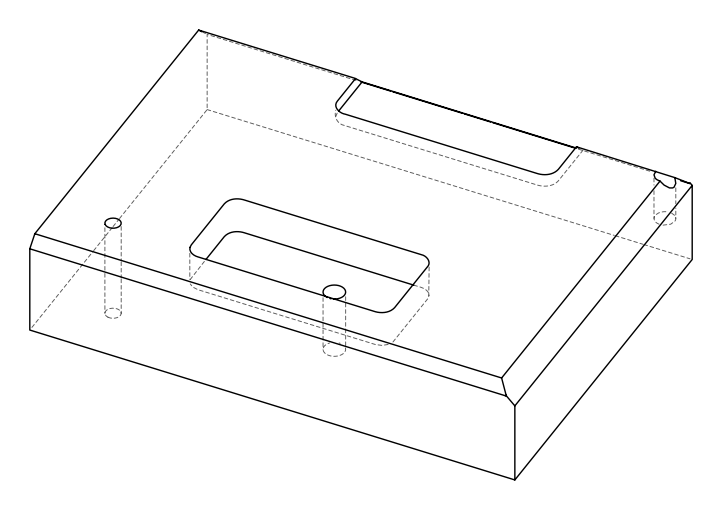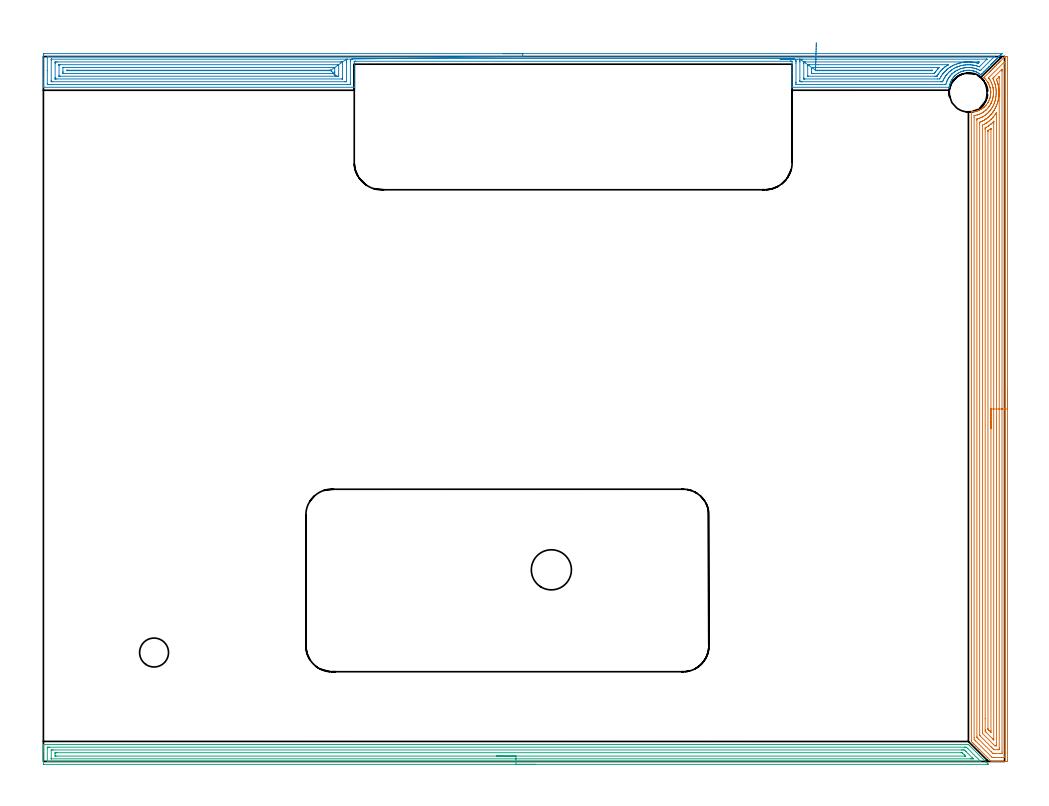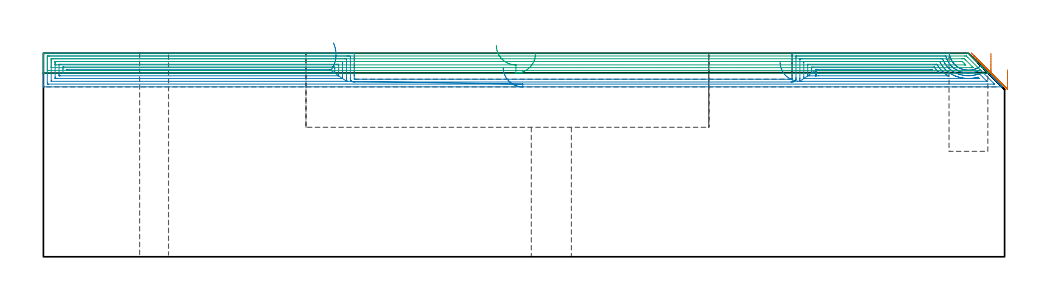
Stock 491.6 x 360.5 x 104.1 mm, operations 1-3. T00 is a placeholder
(PLAN: 14 operations, 9 tool changes, 86.1 min)
(1 AREA_MILL | FG_CHAMFER_SURFACE | UGT0205_001 | 19.59 min | 61663 mm3)
(2 AREA_MILL_1 | FG_CHAMFER_SURFACE_1 | UGT0205_001 | 18.49 min | 68388 mm3)
(3 AREA_MILL_2 | FG_CHAMFER_SURFACE_2 | UGT0205_001 | 15.54 min | 24793 mm3)
(4 MILL_RECTANGULAR_POCKET | POCKET_RECTANGULAR_STRAIGHT | UGT0201_094 | Follow Part, ap 5, ae 75% | 20.54 min | 723025 mm3)
(5 MILL_SLOT | SLOT_PARTIAL_RECTANGULAR | UGT0201_094 | Follow Part, ap 5, ae 75% | 9.18 min | 172726 mm3)
(6 MILL_BLIND_HOLE_FROM_SOLID_MATERIAL | STEP1POCKET | NXT0201_012 | Spiral | 0.8 min | 14454 mm3)
(7 BORE_BLIND_HOLE | STEP1POCKET | UGT0332_076 | 0.21 min | 0 mm3)
(8 SPOT_DRILL | STEP1HOLE | NXT0321_9005460120000 | 0.06 min | 237 mm3)
(9 SPOT_DRILL_1 | STEP1HOLE_1 | NXT0321_9005460120000 | 0.03 min | 86 mm3)
(10 DRILL_THROUGH_HOLE_INTO_CENTER | STEP1HOLE | NXT0301_065 | 0.29 min | 4495 mm3)
(11 DRILL_TO_ENLARGE_THROUGH_HOLE | STEP1HOLE | UGT0301_050 | 0.31 min | 17178 mm3)
(12 DRILL_BLIND_HOLE_INTO_CENTER | STEP1HOLE_1 | NXT0301_065 | 0.07 min | 865 mm3)
(13 GUN_DRILL_THROUGH_HOLE | STEP1HOLE_1 | UGT0307_006 | 0.52 min | 5777 mm3)
(14 DRILL_TO_ENLARGE_THROUGH_HOLE_1 | STEP1HOLE_1 | UGT0301_279 | 0.45 min | 11168 mm3)
(TOOL UGT0205_001 | Chamfer Mill 20 x 3 x 45 deg. | D20 FL50 Z2)
(TOOL UGT0201_094 | End mill 20 mm | D20 FL38 Z4)
(TOOL NXT0201_012 | ENDMILL 16mm [2P460-1600-NA 1630] | D16 FL38 Z6)
(TOOL UGT0332_076 | 19.75 mm Rough Boring Bar | D19.75)
(TOOL NXT0321_9005460120000 | NC Spot Drill, 142deg, 12mm, Carbide, Uncoated | D12 PA142 FL30 Z2)
(TOOL NXT0301_065 | Carbide Drill 9.4mm [860.1-0940-075A1-MM 2214] | D9.4 PA140 FL98 Z2)
(TOOL UGT0301_050 | Twist Drill 20.5 mm | D20.5 PA118 FL145 Z2)
(TOOL UGT0307_006 | Gun Drill 9 mm | D9 PA130 FL24 Z1)
(TOOL UGT0301_279 | Twist Drill 14.8 mm | D14.8 PA118 FL114 Z2)
(OP 1 AREA_MILL)
G17 G21 G94 G90
T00 M6
G54
G17 G0 G90 X493.1 Y190.25 S1061 M3
G43 Z114.1 H0
Z95.6
G94 G1 Y190.212 Z94.728 F250.
Y190.098 Z93.864
Y189.909 Z93.012
Y189.647 Z92.18
Y189.313 Z91.374
Y188.91 Z90.6
Y188.442 Z89.864
Y187.91 Z89.172
Y187.321 Z88.529
Y186.678 Z87.94
Y185.986 Z87.408
Y185.25 Z86.94
Y184.476 Z86.537
Y183.67 Z86.203
Y182.838 Z85.941
Y181.986 Z85.752
Y181.122 Z85.638
Y180.25 Z85.6
Y1.068
X493.099 Y0.622 Z85.601
X493.095 Y0.179 Z85.603
X493.092 Y0.01 Z85.606
X492.658 Y0. Z86.039
X488.254 Z90.441
X486.839 Z91.858
X486.492 Z92.203
X485.423 Z93.277
X484.794 Y0.01 Z93.905
X484.731 Y0.07 Z93.968
X484.623 Y0.176 Z94.075
X478.701 Y6.099 Z99.999
X478.565 Y6.233 Z100.132
X478.517 Y6.282 Z100.181
X477.856 Y6.944 Z100.844
X477.685 Y7.114 Z101.012
X477.012 Y7.788 Z101.688
X476.804 Y7.995 Z101.893
X476.168 Y8.632 Z102.532
X476.134 Y8.666 Z102.565
X475.923 Y8.875 Z102.773
X475.324 Y9.476 Z103.376
X474.737 Y10.063 Z103.961
X474.605 Y10.196 Z104.091
X474.6 Y10.453 Z104.1
X474.601 Y332.158 Z104.099
Y332.171
X474.602 Y332.175 Z104.098
X474.609 Y332.19 Z104.09
X474.638 Y332.2 Z104.06
X474.958 Y332.211 Z103.739
X475.336 Y332.238 Z103.361
X475.753 Y332.289 Z102.941
X475.923 Y332.309 Z102.772
X476.167 Y332.339 Z102.531
X476.213 Y332.344 Z102.485
X476.363 Y332.371 Z102.334
X476.653 Y332.423 Z102.046
X476.773 Y332.451 Z101.927
X476.861 Y332.472 Z101.839
X477.089 Y332.526 Z101.608
X477.244 Y332.57 Z101.451
X477.495 Y332.641 Z101.204
X477.53 Y332.651 Z101.169
X477.685 Y332.703 Z101.014
X477.967 Y332.798 Z100.733
X478.233 Y332.899 Z100.466
X478.468 Y332.988 Z100.232
X478.64 Y333.067 Z100.06
X478.843 Y333.161 Z99.855
X479.284 Y333.386 Z99.413
X479.446 Y333.478 Z99.253
X479.72 Y333.634 Z98.98
X479.884 Y333.736 Z98.816
X480.114 Y333.881 Z98.586
X480.222 Y333.961 Z98.476
X480.327 Y334.039 Z98.369
X480.451 Y334.129 Z98.248
X480.597 Y334.236 Z98.102
X480.625 Y334.259 Z98.074
X480.767 Y334.377 Z97.928
X480.986 Y334.556 Z97.713
X481.208 Y334.738 Z97.489
X481.252 Y334.774 Z97.446
X481.338 Y334.855 Z97.359
X481.472 Y334.98 Z97.225
X481.501 Y335.01 Z97.195
X481.801 Y335.318 Z96.895
X482.12 Y335.667 Z96.577
X482.186 Y335.748 Z96.511
X482.35 Y335.947 Z96.349
X482.793 Y336.561 Z95.906
X483.03 Y336.94 Z95.667
X483.189 Y337.192 Z95.51
X483.226 Y337.251 Z95.473
X483.306 Y337.396 Z95.393
X483.338 Y337.454 Z95.361
X483.555 Y337.898 Z95.143
X483.752 Y338.347 Z94.944
X483.783 Y338.429 Z94.912
X483.85 Y338.602 Z94.849
X483.922 Y338.792 Z94.777
X483.931 Y338.817 Z94.769
X484.074 Y339.24 Z94.625
X484.102 Y339.334 Z94.596
X484.209 Y339.744 Z94.491
X484.295 Y340.134 Z94.403
X484.309 Y340.217 Z94.387
X484.318 Y340.262 Z94.38
X484.329 Y340.337 Z94.365
X484.374 Y340.579 Z94.323
X484.434 Y341.027 Z94.265
X484.47 Y341.473 Z94.223
X484.478 Y341.698 Z94.21
X484.489 Y341.92 Z94.203
X484.488 Y342.004
X484.489 Y342.025
X484.488 Y342.086 Z94.202
X484.487 Y342.202 Z94.203
X484.486 Y342.314 Z94.201
Y342.367 Z94.203
X484.481 Y342.488 Z94.211
X484.48 Y342.491
X484.47 Y342.692 Z94.221
X484.466 Y342.787 Z94.228
X484.465 Y342.813 Z94.229
X484.455 Y342.898 Z94.236
X484.448 Y342.993 Z94.247
X484.437 Y343.12 Z94.261
X484.424 Y343.26 Z94.275
X484.414 Y343.332 Z94.285
X484.36 Y343.706 Z94.336
X484.343 Y343.791 Z94.352
X484.318 Y343.931 Z94.379
X484.275 Y344.154 Z94.421
X484.174 Y344.6 Z94.526
X484.131 Y344.759 Z94.568
X484.103 Y344.866 Z94.596
X484.018 Y345.132 Z94.678
X484.003 Y345.181 Z94.694
X483.903 Y345.471 Z94.796
X483.896 Y345.493 Z94.804
X483.85 Y345.607 Z94.849
X483.716 Y345.942 Z94.981
X483.516 Y346.386 Z95.181
X483.226 Y346.95 Z95.472
X483.131 Y347.116 Z95.567
X483.033 Y347.279 Z95.666
X482.988 Y347.347 Z95.712
X482.732 Y347.73 Z95.968
X482.415 Y348.172 Z96.283
X482.382 Y348.215 Z96.316
X482.349 Y348.258 Z96.349
X481.997 Y348.668 Z96.703
X481.63 Y349.066 Z97.069
X481.473 Y349.22 Z97.226
X481.06 Y349.6 Z97.639
X481.018 Y349.644 Z97.68
X480.983 Y349.682 Z97.713
X481.346 Y350.047 Z97.351
X483.85 Y352.552 Z94.846
X484.19 Y352.89 Z94.51
X484.4 Y353.1 Z94.3
X484.623 Y353.324 Z94.075
X484.731 Y353.433 Z93.965
X485.171 Y353.872 Z93.528
X485.612 Y354.314 Z93.084
X485.815 Y354.515 Z92.884
X485.879 Y354.579 Z92.821
X486.492 Y355.194 Z92.204
X486.723 Y355.423 Z91.977
X487.373 Y356.075 Z91.323
X487.567 Y356.267 Z91.133
X487.603 Y356.303 Z91.097
X488.254 Y356.956 Z90.443
X488.411 Y357.112 Z90.289
X488.496 Y357.196 Z90.204
X488.694 Y357.396 Z90.004
X488.793 Y357.494 Z89.905
X489.135 Y357.836 Z89.563
X489.256 Y357.956 Z89.444
X491.466 Y360.166 Z87.233
X491.624 Y360.324 Z87.075
X491.777 Y360.472 Z86.922
X491.798 Y360.49 Z86.901
X492.47 Y360.5 Z86.23
X492.847 Z85.853
X493.093 Y360.49 Z85.605
X493.1 Y360.436 Z85.6
Y180.25
X491.686 Z87.014
X491.685 Y2.503 Z87.015
X491.684 Y2.41 Z87.016
X491.679 Y2.019 Z87.021
X491.295 Y2.006 Z87.405
X490.896 Y2.002 Z87.804
X490.419 Y2. Z88.281
X486.492 Y2.001 Z92.208
X486.013 Y2.003 Z92.687
X485.612 Y2.01 Z93.088
X485.23 Y2.031 Z93.47
X484.841 Y2.41 Z93.859
X476.797 Y10.453 Z101.903
X476.021 Y11.247 Z102.679
X476.014 Y12.24 Z102.686
X476.015 Y329.493 Z102.685
X476.02 Y330.288 Z102.68
X476.024 Y330.304 Z102.676
X476.059 Y330.31 Z102.641
X476.538 Y330.386 Z102.162
X476.763 Y330.428 Z101.937
X476.804 Y330.437 Z101.896
X477.471 Y330.603 Z101.229
X477.685 Y330.665 Z101.015
X478.145 Y330.812 Z100.555
X478.565 Y330.964 Z100.135
X478.792 Y331.05 Z99.908
X479.321 Y331.28 Z99.379
X479.405 Y331.322 Z99.295
X479.446 Y331.344 Z99.254
X479.977 Y331.635 Z98.723
X480.327 Y331.837 Z98.373
X480.533 Y331.965 Z98.167
X480.852 Y332.174 Z97.848
X481.059 Y332.325 Z97.641
X481.208 Y332.439 Z97.492
X481.554 Y332.716 Z97.146
X481.987 Y333.067 Z96.713
X482.041 Y333.116 Z96.659
X482.088 Y333.161 Z96.612
X482.485 Y333.559 Z96.215
X482.871 Y333.961 Z95.829
X482.918 Y334.013 Z95.782
X482.969 Y334.072 Z95.731
X483.318 Y334.501 Z95.382
X483.58 Y334.855 Z95.12
X483.693 Y335.014 Z95.007
X483.85 Y335.243 Z94.85
X484.046 Y335.55 Z94.654
X484.169 Y335.748 Z94.531
X484.379 Y336.105 Z94.321
X484.678 Y336.678 Z94.022
X484.684 Y336.69 Z94.016
X484.731 Y336.79 Z93.969
X484.955 Y337.309 Z93.745
X485.043 Y337.536 Z93.657
X485.199 Y337.954 Z93.501
X485.362 Y338.429 Z93.338
X485.397 Y338.538 Z93.303
X485.42 Y338.623 Z93.28
X485.599 Y339.329 Z93.101
X485.612 Y339.386 Z93.088
X485.739 Y340.088 Z92.961
X485.759 Y340.217 Z92.941
X485.84 Y340.879 Z92.86
X485.86 Y341.11 Z92.84
X485.894 Y341.717 Z92.806
X485.9 Y342.004 Z92.8
X485.89 Y342.616 Z92.81
X485.874 Y342.898 Z92.826
X485.813 Y343.587 Z92.887
X485.785 Y343.791 Z92.915
X485.73 Y344.173 Z92.97
X485.647 Y344.649 Z93.053
X485.64 Y344.685 Z93.06
X485.612 Y344.814 Z93.088
X485.417 Y345.579 Z93.283
X485.331 Y345.863 Z93.369
X485.121 Y346.472 Z93.579
X484.77 Y347.326 Z93.93
X484.752 Y347.366 Z93.948
X484.731 Y347.411 Z93.969
X484.288 Y348.26 Z94.412
X484.124 Y348.537 Z94.576
X483.85 Y348.962 Z94.85
X483.72 Y349.153 Z94.98
X483.402 Y349.608 Z95.298
X483.395 Y349.636 Z95.305
X483.396 Y349.641 Z95.304
X483.408 Y349.656 Z95.292
X483.439 Y349.689 Z95.261
X483.518 Y349.769 Z95.182
X491.542 Y357.792 Z87.158
X491.619 Y357.866 Z87.081
X491.672 Y357.913 Z87.028
X491.678 Y357.917 Z87.022
X491.68 Y357.907 Z87.02
X491.683 Y357.859 Z87.017
X491.686 Y357.289 Z87.014
Y357.196
Y180.25
X490.272 Z88.428
X490.271 Y4.831 Z88.429
X490.269 Y4.197 Z88.431
X490.267 Y4.068 Z88.433
X490.265 Y4.012 Z88.435
X490.205 Y4.005 Z88.495
X490.016 Y4.003 Z88.684
X489.329 Y4. Z89.371
X486.687 Z92.013
X486.492 Y4.001 Z92.208
X485.802 Y4.004 Z92.898
X485.711 Y4.01 Z92.989
X485.612 Y4.097 Z93.088
X485.505 Y4.197 Z93.195
X484.731 Y4.968 Z93.969
X478.353 Y11.347 Z100.347
X477.685 Y12.019 Z101.015
X477.468 Y12.24 Z101.232
X477.438 Y12.278 Z101.262
X477.435 Y12.307 Z101.265
X477.431 Y12.37 Z101.269
X477.429 Y12.499 Z101.271
Y327.965
X477.43 Y328.282 Z101.27
X477.433 Y328.44 Z101.267
X477.435 Y328.517 Z101.265
X477.447 Y328.55 Z101.253
X477.611 Y328.599 Z101.089
X477.67 Y328.614 Z101.03
X477.685 Y328.618 Z101.015
X478.344 Y328.823 Z100.356
X478.565 Y328.899 Z100.135
X478.995 Y329.057 Z99.705
X479.446 Y329.246 Z99.254
X479.981 Y329.493 Z98.719
X480.208 Y329.613 Z98.492
X480.327 Y329.679 Z98.373
X480.773 Y329.934 Z97.927
X481.208 Y330.201 Z97.492
X481.32 Y330.273 Z97.38
X481.487 Y330.386 Z97.213
X481.833 Y330.646 Z96.867
X482.088 Y330.844 Z96.612
X482.329 Y331.036 Z96.371
X482.625 Y331.28 Z96.075
X482.808 Y331.444 Z95.892
X482.969 Y331.596 Z95.731
X483.257 Y331.882 Z95.443
X483.543 Y332.174 Z95.157
X483.691 Y332.335 Z95.009
X483.85 Y332.514 Z94.85
X484.1 Y332.814 Z94.6
X484.304 Y333.067 Z94.396
X484.487 Y333.315 Z94.213
X484.731 Y333.652 Z93.969
X484.856 Y333.834 Z93.844
X484.939 Y333.961 Z93.761
X485.198 Y334.38 Z93.502
X485.486 Y334.855 Z93.214
X485.532 Y334.936 Z93.168
X485.612 Y335.089 Z93.088
X485.828 Y335.529 Z92.872
X485.932 Y335.748 Z92.768
X486.106 Y336.141 Z92.594
X486.311 Y336.642 Z92.389
X486.362 Y336.774 Z92.338
X486.492 Y337.126 Z92.208
X486.594 Y337.432 Z92.106
X486.626 Y337.536 Z92.074
X486.793 Y338.125 Z91.907
X486.868 Y338.429 Z91.832
X486.966 Y338.843 Z91.734
X487.059 Y339.323 Z91.641
X487.109 Y339.591 Z91.591
X487.195 Y340.217 Z91.505
X487.214 Y340.378 Z91.486
X487.282 Y341.11 Z91.418
X487.288 Y341.197 Z91.412
X487.305 Y341.589 Z91.395
X487.318 Y342.004 Z91.382
Y342.06
X487.296 Y342.898 Z91.404
X487.292 Y342.981 Z91.408
X487.22 Y343.791 Z91.48
X487.202 Y343.965 Z91.498
X487.097 Y344.685 Z91.603
X487. Y345.2 Z91.7
X486.914 Y345.579 Z91.786
X486.764 Y346.197 Z91.936
X486.687 Y346.472 Z92.013
X486.64 Y346.623 Z92.06
X486.492 Y347.074 Z92.208
X486.388 Y347.366 Z92.312
X486.324 Y347.537 Z92.376
X486.015 Y348.26 Z92.685
X485.89 Y348.543 Z92.81
X485.559 Y349.207 Z93.141
X485.533 Y349.273 Z93.167
X485.521 Y349.311 Z93.179
X485.53 Y349.322 Z93.17
X485.612 Y349.409 Z93.088
X485.927 Y349.727 Z92.773
X486.246 Y350.047 Z92.454
X489.919 Y353.72 Z88.781
X490.016 Y353.813 Z88.684
X490.115 Y353.904 Z88.585
X490.265 Y354.037 Z88.435
X490.267 Y353.881 Z88.433
X490.27 Y353.622 Z88.43
X490.271 Y353.362 Z88.429
X490.272 Y352.728 Z88.428
Y180.25
X488.857 Z89.843
Y6.878
X488.854 Y6.27 Z89.846
X488.85 Y6.063 Z89.85
X488.843 Y6.01 Z89.857
X488.795 Y6.007 Z89.905
X488.687 Y6.004 Z90.013
X488.239 Y6. Z90.461
X486.477 Z92.223
X486.261 Y6.006 Z92.439
X486.155 Y6.01 Z92.545
X485.946 Y6.212 Z92.754
X485.612 Y6.54 Z93.088
X485.271 Y6.878 Z93.429
X484.731 Y7.418 Z93.969
X479.017 Y13.134 Z99.683
X478.871 Y13.286 Z99.829
X478.849 Y13.312 Z99.851
X478.847 Y13.326 Z99.853
X478.844 Y13.364 Z99.856
X478.843 Y13.44 Z99.857
Y13.746
Y326.53
X478.845 Y326.812 Z99.855
X478.847 Y326.887 Z99.853
X478.849 Y326.919 Z99.851
X479.202 Y327.059 Z99.498
X479.446 Y327.159 Z99.254
X479.827 Y327.319 Z98.873
X480.327 Y327.548 Z98.373
X480.432 Y327.599 Z98.268
X480.641 Y327.705 Z98.059
X481.007 Y327.909 Z97.693
X481.208 Y328.025 Z97.492
X481.562 Y328.24 Z97.138
X482.088 Y328.573 Z96.612
X482.104 Y328.583 Z96.596
X482.126 Y328.599 Z96.574
X482.606 Y328.967 Z96.094
X482.969 Y329.25 Z95.731
X483.103 Y329.358 Z95.597
X483.266 Y329.493 Z95.434
X483.579 Y329.768 Z95.121
X483.85 Y330.025 Z94.85
X484.031 Y330.203 Z94.669
X484.213 Y330.386 Z94.487
X484.465 Y330.656 Z94.235
X484.731 Y330.948 Z93.969
X484.883 Y331.125 Z93.817
X485.012 Y331.28 Z93.688
X485.278 Y331.618 Z93.422
X485.612 Y332.068 Z93.088
X485.656 Y332.129 Z93.044
X485.687 Y332.174 Z93.013
X486.011 Y332.663 Z92.689
X486.27 Y333.067 Z92.431
X486.355 Y333.207 Z92.345
X486.492 Y333.44 Z92.208
X486.677 Y333.773 Z92.023
X486.776 Y333.961 Z91.924
X486.977 Y334.363 Z91.723
X487.209 Y334.855 Z91.491
X487.261 Y334.969 Z91.439
X487.373 Y335.231 Z91.327
X487.52 Y335.599 Z91.18
X487.577 Y335.748 Z91.123
X487.758 Y336.251 Z90.942
X487.89 Y336.642 Z90.81
X487.976 Y336.924 Z90.724
X488.149 Y337.536 Z90.551
X488.171 Y337.62 Z90.529
X488.254 Y337.957 Z90.446
X488.339 Y338.343 Z90.361
X488.357 Y338.429 Z90.343
X488.437 Y338.855 Z90.263
X488.479 Y339.094 Z90.221
X488.515 Y339.323 Z90.185
X488.553 Y339.595 Z90.147
X488.589 Y339.877 Z90.111
X488.626 Y340.217 Z90.074
X488.656 Y340.513 Z90.044
X488.671 Y340.688 Z90.029
X488.701 Y341.11 Z89.999
X488.708 Y341.229 Z89.992
X488.719 Y341.532 Z89.981
X488.73 Y342.004 Z89.97
X488.731 Y342.106 Z89.969
X488.724 Y342.421 Z89.976
X488.708 Y342.898 Z89.992
X488.694 Y343.213 Z90.006
X488.686 Y343.353 Z90.014
X488.649 Y343.791 Z90.051
X488.628 Y344.007 Z90.072
X488.591 Y344.343 Z90.109
X488.543 Y344.685 Z90.157
X488.478 Y345.117 Z90.222
X488.43 Y345.4 Z90.27
X488.394 Y345.579 Z90.306
X488.254 Y346.245 Z90.446
X488.199 Y346.472 Z90.501
X488.179 Y346.548 Z90.521
X487.952 Y347.366 Z90.748
X487.805 Y347.822 Z90.895
X487.651 Y348.26 Z91.049
X487.51 Y348.638 Z91.19
X487.462 Y348.77 Z91.238
X487.455 Y348.795 Z91.245
X487.464 Y348.808 Z91.236
X487.491 Y348.839 Z91.209
X487.587 Y348.937 Z91.114
X488.696 Y350.047 Z90.004
X488.748 Y350.095 Z89.952
X488.766 Y350.109 Z89.934
X488.85 Y350.162 Z89.85
X488.853 Y350.047 Z89.847
X488.855 Y349.845 Z89.845
X488.857 Y349.435 Z89.843
Y349.153
Y180.25
X487.443 Z91.257
Y8.523
X487.441 Y8.381 Z91.259
X487.436 Y8.098 Z91.264
X487.428 Y8.009 Z91.272
X487.413 Y8.006 Z91.287
X487.373 Y8.004 Z91.327
X487.148 Y8.001 Z91.552
X486.82 Y8.003 Z91.88
X486.657 Y8.007 Z92.043
X486.617 Y8.01 Z92.083
X486.574 Y8.036 Z92.126
X486.492 Y8.113 Z92.208
X485.933 Y8.666 Z92.767
X480.327 Y14.272 Z98.373
X480.288 Y14.314 Z98.412
X480.27 Y14.336 Z98.43
X480.264 Y14.347 Z98.436
X480.262 Y14.424 Z98.438
X480.258 Y14.708 Z98.442
X480.257 Y14.85 Z98.443
Y14.921
Y325.095
X480.264 Y325.396 Z98.436
X480.281 Y325.407 Z98.419
X480.327 Y325.433 Z98.373
X481.238 Y325.887 Z97.462
X481.296 Y325.918 Z97.404
X481.801 Y326.21 Z96.899
X482.088 Y326.382 Z96.612
X482.35 Y326.547 Z96.35
X482.757 Y326.812 Z95.943
X482.881 Y326.902 Z95.819
X482.969 Y326.969 Z95.731
X483.38 Y327.288 Z95.32
X483.85 Y327.657 Z94.85
X483.877 Y327.679 Z94.823
X483.909 Y327.705 Z94.791
X484.35 Y328.092 Z94.35
X484.731 Y328.451 Z93.969
X484.806 Y328.523 Z93.894
X484.881 Y328.599 Z93.819
X485.238 Y328.978 Z93.462
X485.612 Y329.377 Z93.088
X485.665 Y329.438 Z93.035
X485.712 Y329.493 Z92.988
X486.062 Y329.93 Z92.638
X486.418 Y330.386 Z92.282
X486.45 Y330.429 Z92.25
X486.492 Y330.489 Z92.208
X486.814 Y330.954 Z91.886
X487.036 Y331.28 Z91.664
X487.169 Y331.487 Z91.531
X487.373 Y331.807 Z91.327
X487.415 Y331.869 Z91.285
X487.432 Y331.894 Z91.268
X487.436 Y331.777 Z91.264
X487.441 Y331.493 Z91.259
X487.443 Y331.351 Z91.257
Y180.25
X486.029 Z92.671
Y11.113
X486.028 Y11.077 Z92.672
X486.025 Y11.04 Z92.675
X486.024 Y11.037 Z92.676
X486.019 Y11.038 Z92.681
X485.985 Y11.068 Z92.715
X485.701 Y11.347 Z92.999
X485.612 Y11.436 Z93.088
X482.088 Y14.961 Z96.612
X481.678 Y15.396 Z97.022
X481.675 Y15.815 Z97.025
X481.672 Y16.237 Z97.028
X481.671 Y21.901 Z97.029
Y323.237
X481.672 Y323.659 Z97.028
X481.675 Y323.895 Z97.025
X481.678 Y323.952 Z97.022
X481.682 Y323.975 Z97.018
X481.716 Y323.996 Z96.984
X481.947 Y324.131 Z96.753
X482.088 Y324.21 Z96.612
X482.264 Y324.309 Z96.436
X482.969 Y324.749 Z95.731
X483.136 Y324.856 Z95.564
X483.39 Y325.024 Z95.31
X483.656 Y325.221 Z95.044
X483.85 Y325.369 Z94.85
X484.156 Y325.608 Z94.544
X484.548 Y325.918 Z94.152
X484.648 Y326.002 Z94.052
X484.731 Y326.073 Z93.969
X485.121 Y326.415 Z93.579
X485.544 Y326.812 Z93.156
X485.578 Y326.846 Z93.122
X485.612 Y326.879 Z93.088
X486.022 Y327.289 Z92.678
X486.024 Y327.287 Z92.676
X486.026 Y327.284 Z92.674
X486.028 Y326.812 Z92.672
X486.029 Y326.388 Z92.671
Y180.25
X484.615 Z94.085
X484.614 Y15.815 Z94.086
X484.61 Y15.044 Z94.09
X484.608 Y14.921 Z94.092
X484.598 Y14.911 Z94.102
X484.581 Y14.921 Z94.119
X483.85 Y15.647 Z94.85
X483.683 Y15.815 Z95.017
X483.511 Y15.99 Z95.189
X483.152 Y16.357 Z95.548
X483.092 Y16.426 Z95.608
X483.09 Y16.446 Z95.61
X483.087 Y16.494 Z95.613
X483.086 Y16.59 Z95.614
X483.085 Y16.709 Z95.615
X483.086 Y322.225 Z95.614
X483.087 Y322.343 Z95.613
X483.091 Y322.537 Z95.609
X483.094 Y322.627 Z95.606
X483.175 Y322.681 Z95.525
X483.383 Y322.817 Z95.317
X483.85 Y323.118 Z94.85
X483.921 Y323.165 Z94.779
X484.028 Y323.237 Z94.672
X484.588 Y323.652 Z94.112
X484.605 Y323.661 Z94.095
X484.608 Z94.092
X484.61 Y323.647 Z94.09
X484.613 Y323.55 Z94.087
X484.615 Y323.355 Z94.085
Y323.237
Y180.25
Y179.378 Z94.123
Y178.514 Z94.237
Y177.662 Z94.426
Y176.83 Z94.688
Y176.024 Z95.022
Y175.25 Z95.425
Y174.514 Z95.894
Y173.822 Z96.425
Y173.179 Z97.014
Y172.59 Z97.657
Y172.058 Z98.35
Y171.59 Z99.085
Y171.187 Z99.859
Y170.853 Z100.665
Y170.591 Z101.497
Y170.402 Z102.349
Y170.288 Z103.214
Y170.25 Z104.085
G0 Z114.1
M5
M2
(OP 2 AREA_MILL_1)
G17 G21 G94 G90
T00 M6
G54
G17 G0 G90 X235.15 Y362. S1061 M3
G43 Z114.1 H0
Z96.9
G94 G1 X235.188 Z96.028 F250.
X235.302 Z95.163
X235.491 Z94.312
X235.753 Z93.48
X236.087 Z92.674
X236.49 Z91.9
X236.958 Z91.164
X237.49 Z90.472
X238.079 Z89.829
X238.722 Z89.24
X239.414 Z88.708
X240.15 Z88.24
X240.924 Z87.837
X241.73 Z87.503
X242.562 Z87.241
X243.413 Z87.052
X244.278 Z86.938
X245.15 Z86.9
X490.062
X490.268 Y361.994 Z86.904
X490.281 Y361.992 Z86.905
X490.268 Y361.967 Z86.93
X489.851 Y361.551 Z87.349
X489.719 Y361.417 Z87.48
X489.672 Y361.372 Z87.527
X489.467 Y361.167 Z87.732
X489.422 Y361.12 Z87.777
X489.374 Y361.074 Z87.825
X489.171 Y360.871 Z88.028
X489.125 Y360.824 Z88.074
X489.076 Y360.776 Z88.123
X488.876 Y360.575 Z88.324
X488.828 Y360.527 Z88.37
X488.778 Y360.478 Z88.421
X488.58 Y360.279 Z88.62
X488.531 Y360.23 Z88.667
X488.48 Y360.18 Z88.719
X488.284 Y359.983 Z88.916
X488.234 Y359.933 Z88.964
X488.182 Y359.882 Z89.017
X487.988 Y359.688 Z89.211
X487.937 Y359.636 Z89.261
X487.884 Y359.584 Z89.315
X487.692 Y359.392 Z89.507
X487.64 Y359.339 Z89.558
X487.586 Y359.286 Z89.613
X487.396 Y359.096 Z89.803
X487.343 Y359.042 Z89.855
X487.288 Y358.988 Z89.911
X487.1 Y358.8 Z90.099
X487.046 Y358.745 Z90.152
X486.99 Y358.69 Z90.209
X486.804 Y358.504 Z90.395
X486.749 Y358.448 Z90.449
X486.692 Y358.391 Z90.508
X486.509 Y358.208 Z90.691
X486.453 Y358.151 Z90.746
X486.394 Y358.094 Z90.805
X486.213 Y357.912 Z90.987
X486.156 Y357.854 Z91.043
X486.096 Y357.796 Z91.103
X485.917 Y357.616 Z91.283
X485.859 Y357.557 Z91.339
X485.798 Y357.497 Z91.401
X485.621 Y357.321 Z91.578
X485.562 Y357.26 Z91.636
X485.5 Y357.199 Z91.7
X485.325 Y357.025 Z91.874
X485.265 Y356.963 Z91.933
X485.202 Y356.901 Z91.998
X485.029 Y356.729 Z92.17
X484.968 Y356.666 Z92.23
X484.904 Y356.603 Z92.296
X484.733 Y356.433 Z92.466
X484.671 Y356.369 Z92.527
X484.606 Y356.305 Z92.594
X484.437 Y356.137 Z92.762
X484.374 Y356.072 Z92.824
X483.682 Y355.382 Z93.518
X483.483 Y355.182 Z93.715
X482.801 Y354.501 Z94.399
X482.592 Y354.291 Z94.606
X481.924 Y353.624 Z95.276
X481.702 Y353.4 Z95.496
X481.038 Y352.738 Z96.161
X480.811 Y352.509 Z96.387
X480.157 Y351.857 Z97.043
X479.92 Y351.618 Z97.278
X479.573 Y351.272 Z97.625
X479.515 Y351.22 Z97.678
X479.469 Y351.179 Z97.716
X479.309 Y351.306 Z97.59
X479.253 Y351.351 Z97.546
X478.853 Y351.651 Z97.247
X478.787 Y351.696 Z97.203
X478.488 Y351.899 Z96.999
X477.959 Y352.216 Z96.681
X477.515 Y352.452 Z96.447
X477.395 Y352.509 Z96.39
X477.339 Y352.536 Z96.364
X477.155 Y352.621 Z96.274
X477.065 Y352.665 Z96.232
X476.831 Y352.766 Z96.134
X476.781 Y352.786 Z96.113
X476.172 Y353.004 Z95.895
X476.149 Y353.011 Z95.888
X475.814 Y353.111 Z95.785
X475.726 Y353.138 Z95.759
X475.607 Y353.169 Z95.73
X475.575 Y353.177 Z95.722
X475.448 Y353.208 Z95.689
X475.367 Y353.227 Z95.667
X475.278 Y353.25 Z95.645
X474.832 Y353.341 Z95.558
X474.384 Y353.41 Z95.489
X473.938 Y353.458 Z95.44
X473.579 Y353.477 Z95.413
X473.49 Y353.484 Z95.408
X473.044 Y353.496 Z95.398
X472.685 Y353.481 Z95.408
X472.597 Y353.478 Z95.414
X472.217 Y353.453 Z95.446
X472.15 Y353.448 Z95.451
X471.703 Y353.394 Z95.504
X471.387 Y353.34 Z95.555
X471.255 Y353.318 Z95.577
X470.897 Y353.24 Z95.652
X470.809 Y353.223 Z95.673
X470.721 Y353.201 Z95.698
X470.632 Y353.177 Z95.722
X470.45 Y353.127 Z95.767
X470.361 Y353.104 Z95.792
X469.916 Y352.965 Z95.932
X469.42 Y352.786 Z96.113
X469.022 Y352.614 Z96.285
X468.572 Y352.393 Z96.504
X468.128 Y352.154 Z96.745
X467.712 Y351.9 Z97.
X467.235 Y351.57 Z97.33
X466.884 Y351.297 Z97.601
X466.543 Y351.013 Z97.886
X466.341 Y350.829 Z98.07
X466.241 Y350.728 Z98.168
X466.129 Y350.617 Z98.281
X465.994 Y350.483 Z98.416
X465.661 Y350.126 Z98.772
X465.533 Y349.974 Z98.923
X465.447 Y349.873 Z99.024
X465.235 Y349.588 Z99.311
X465.09 Y349.391 Z99.504
X464.977 Y349.24 Z99.658
X464.937 Y349.179 Z99.721
X464.923 Y349.159 Z99.741
X464.786 Y348.946 Z99.95
X464.64 Y348.724 Z100.176
X464.553 Y348.59 Z100.307
X464.504 Y348.5 Z100.395
X464.421 Y348.353 Z100.544
X464.269 Y348.055 Z100.844
X464.197 Y347.914 Z100.986
X463.993 Y347.468 Z101.432
X463.927 Y347.301 Z101.598
X463.874 Y347.164 Z101.731
X463.819 Y347.025 Z101.872
X463.661 Y346.58 Z102.318
X463.576 Y346.273 Z102.62
X463.538 Y346.134 Z102.76
X463.437 Y345.717 Z103.178
X463.431 Y345.692 Z103.203
X463.346 Y345.251 Z103.647
X463.298 Y344.953 Z103.947
X463.273 Y344.807 Z104.093
X462.851 Y344.8 Z104.1
X383.28
X382.91 Y344.806 Z104.092
X382.9 Y345.296 Z103.603
Y351.751 Z97.149
Y352.509 Z96.385
Y357.854 Z91.04
Y358.044 Z90.856
Y358.1 Z90.8
X382.297 Y358.096 Z90.796
X382.236 Y358.1 Z90.8
X382.233 Y358.099 Z90.796
X382.219 Y358.1 Z90.8
X382.217 Y358.099 Z90.796
X382.107 Y358.1 Z90.8
X159.768
X159.698 Z90.796
X159.686
X159.673 Z90.8
X159.
Y357.893 Z91.007
Y357.888 Z91.008
Y357.854 Z91.044
X158.999 Y345.044 Z103.853
X158.99 Y344.805 Z104.091
X158.874 Y344.8 Z104.1
X0.181
X0.01 Y344.803 Z104.088
X0.007 Y344.853 Z104.038
X0. Y345.271 Z103.628
Y345.553 Z103.347
Y346.273 Z102.622
Y347.524 Z101.372
Y348.946 Z99.95
Y361.152 Z87.745
X0.002 Y361.417 Z87.48
X0.008 Y361.992 Z86.906
X0.049 Y361.994 Z86.904
X0.628 Y362. Z86.9
X245.15
Y360.586 Z88.314
X486.096 Y360.585 Z88.315
X486.155 Y360.584 Z88.316
X486.273 Y360.579 Z88.321
X486.407 Y360.568 Z88.332
X486.37 Y360.527 Z88.373
X486.236 Y360.387 Z88.513
X486.096 Y360.246 Z88.654
X479.543 Y353.693 Z95.207
X479.247 Y353.4 Z95.5
X479.193 Y353.35 Z95.55
X479.188 Y353.347 Z95.553
X479.068 Y353.4 Z95.5
X478.944 Y353.461 Z95.439
X478.385 Y353.734 Z95.166
X478.05 Y353.89 Z95.01
X477.728 Y354.024 Z94.876
X477.24 Y354.206 Z94.694
X477.155 Y354.236 Z94.664
X476.993 Y354.291 Z94.609
X476.261 Y354.498 Z94.402
X475.982 Y354.569 Z94.331
X475.367 Y354.697 Z94.203
X474.882 Y354.774 Z94.126
X474.473 Y354.825 Z94.075
X473.887 Y354.875 Z94.025
X473.579 Y354.893 Z94.007
X472.963 Y354.905 Z93.995
X472.801
X472.773 Y354.904 Z93.996
X472.685 Y354.899 Z94.001
X472.113 Y354.861 Z94.039
X471.791 Y354.833 Z94.067
X471.306 Y354.774 Z94.126
X470.897 Y354.706 Z94.194
X470.548 Y354.639 Z94.261
X470.003 Y354.514 Z94.386
X469.826 Y354.467 Z94.433
X469.207 Y354.291 Z94.609
X469.109 Y354.26 Z94.64
X468.479 Y354.028 Z94.872
X468.369 Y353.984 Z94.916
X468.215 Y353.918 Z94.982
X467.858 Y353.756 Z95.144
X467.321 Y353.495 Z95.405
X467.258 Y353.462 Z95.438
X467.144 Y353.4 Z95.5
X466.692 Y353.136 Z95.764
X466.427 Y352.975 Z95.925
X466.148 Y352.787 Z96.113
X465.748 Y352.509 Z96.391
X465.624 Y352.419 Z96.481
X465.591 Y352.394 Z96.506
X465.533 Y352.347 Z96.553
X465.135 Y352.015 Z96.885
X464.683 Y351.618 Z97.282
X464.66 Y351.597 Z97.303
X464.639 Y351.576 Z97.324
X464.224 Y351.141 Z97.759
X463.842 Y350.728 Z98.172
X463.796 Y350.676 Z98.224
X463.745 Y350.614 Z98.286
X463.413 Y350.167 Z98.733
X463.174 Y349.837 Z99.063
X463.043 Y349.645 Z99.255
X462.851 Y349.355 Z99.545
X462.697 Y349.099 Z99.801
X462.611 Y348.946 Z99.954
X462.388 Y348.516 Z100.384
X462.166 Y348.055 Z100.845
X462.101 Y347.912 Z100.988
X461.957 Y347.567 Z101.333
X461.848 Y347.273 Z101.627
X461.812 Y347.164 Z101.736
X461.634 Y346.595 Z102.305
X461.536 Y346.273 Z102.627
X461.52 Y346.223 Z102.677
X461.122 Y346.214 Z102.686
X385.127 Y346.215 Z102.685
X385.068 Y346.216 Z102.684
X385.009 Y346.218 Z102.682
X384.91 Y346.224 Z102.676
X384.907 Y346.273 Z102.627
X384.902 Y346.439 Z102.461
X384.9 Y347.164 Z101.736
Y347.332 Z101.568
Y357.131 Z91.769
X384.898 Y357.854 Z91.046
X384.896 Y358.026 Z90.874
X384.884 Y358.206 Z90.694
X384.843 Y358.406 Z90.494
X384.764 Y358.593 Z90.307
X384.669 Y358.745 Z90.155
X384.563 Y358.873 Z90.027
X384.429 Y359.001 Z89.899
X384.174 Y359.181 Z89.719
X383.874 Y359.327 Z89.573
X383.676 Y359.396 Z89.504
X383.468 Y359.449 Z89.451
X383.28 Y359.481 Z89.419
X382.894 Y359.507 Z89.393
X382.51 Y359.513 Z89.387
X382.386
X158.988 Y359.514 Z89.386
X158.874 Y359.504 Z89.396
X158.512 Y359.464 Z89.436
X158.222 Y359.395 Z89.505
X157.98 Y359.309 Z89.591
X157.756 Y359.198 Z89.702
X157.614 Y359.11 Z89.79
X157.469 Y358.999 Z89.901
X157.36 Y358.897 Z90.003
X157.231 Y358.745 Z90.155
X157.173 Y358.658 Z90.242
X157.086 Y358.501 Z90.399
X157.036 Y358.329 Z90.571
X157.013 Y358.183 Z90.717
X157.004 Y358.026 Z90.874
X157.001 Y357.939 Z90.961
X157. Y347.164 Z101.736
X156.995 Y346.364 Z102.536
X156.99 Y346.273 Z102.627
X156.247 Y346.219 Z102.681
X156.192 Y346.217 Z102.683
X155.357 Y346.214 Z102.686
X155.298
X2.356 Y346.215 Z102.685
X2.238 Y346.217 Z102.683
X2.01 Y346.221 Z102.679
X2.008 Y346.273 Z102.627
X2.001 Y346.686 Z102.214
X2. Y353.369 Z95.531
X2.001 Y360.049 Z88.851
X2.008 Y360.527 Z88.373
X2.01 Y360.572 Z88.328
X2.179 Y360.58 Z88.32
X2.297 Y360.584 Z88.316
X2.357 Y360.586 Z88.314
X2.416
X245.15
X155.298 Y359.17 Z89.73
X155.165 Y358.878 Z90.022
X155.12 Y358.745 Z90.155
X155.04 Y358.432 Z90.468
X155.012 Y358.14 Z90.76
X155.006 Y357.854 Z91.046
X155.001 Y357.26 Z91.64
X154.999 Y347.758 Z101.142
X154.997 Y347.684 Z101.216
X154.993 Y347.648 Z101.252
X154.99 Y347.635 Z101.265
X154.974 Y347.634 Z101.266
X154.83 Y347.63 Z101.27
X154.404 Y347.629 Z101.271
X153.938 Y347.628 Z101.272
X4.632 Y347.629 Z101.271
X4.204 Y347.631 Z101.269
X4.062 Y347.633 Z101.267
X4.019 Y347.635 Z101.265
X4.01 Y347.717 Z101.183
X4.005 Y347.852 Z101.048
X4.001 Y348.055 Z100.845
X4. Y348.258 Z100.642
Y358.745 Z90.155
X4.001 Y358.947 Z89.953
X4.01 Y359.151 Z89.749
X4.012 Y359.166 Z89.734
X4.018 Y359.168 Z89.732
X4.043 Y359.17 Z89.73
X4.097 Y359.171 Z89.729
X4.204 Y359.172 Z89.728
X155.081 Y359.171 Z89.729
X155.298 Y359.17 Z89.73
X152.971 Y357.75 Z91.15
X152.99 Y357.666 Z91.234
X152.997 Y357.475 Z91.425
X152.999 Y356.963 Z91.937
X153. Y356.581 Z92.319
X152.999 Y349.837 Z99.063
X152.998 Y349.456 Z99.444
X152.99 Y349.072 Z99.828
X152.981 Y349.049 Z99.851
X152.964 Y349.047 Z99.853
X152.915 Y349.045 Z99.855
X152.815 Y349.043 Z99.857
X152.616
X6.789
X6.072 Y349.045 Z99.855
X6.031 Y349.047 Z99.853
X6.014 Y349.049 Z99.851
X6.01 Y349.066 Z99.834
X6.005 Y349.174 Z99.726
X6.002 Y349.392 Z99.508
X6. Y349.829 Z99.071
Y356.955 Z91.945
X6.002 Y357.405 Z91.495
X6.006 Y357.625 Z91.275
X6.01 Y357.735 Z91.165
X6.015 Y357.751 Z91.149
X6.037 Y357.753 Z91.147
X6.091 Y357.755 Z91.145
X6.886 Y357.757 Z91.143
X6.983
X151.819
X152.616 Y357.756 Z91.144
X152.715
X152.971 Y357.75 Z91.15
X150.981 Y356.337 Z92.563
X150.99 Y356.244 Z92.656
X150.996 Y356.072 Z92.828
X150.999 Y355.902 Z92.998
Y350.728 Z98.172
X150.998 Y350.558 Z98.342
X150.993 Y350.499 Z98.401
X150.988 Y350.464 Z98.436
X150.963 Y350.462 Z98.438
X150.828 Y350.46 Z98.44
X150.205 Y350.457 Z98.443
X149.934
X8.674
X8.048 Y350.46 Z98.44
X8.019 Y350.463 Z98.437
X8.01 Y350.466 Z98.434
X8.004 Y350.505 Z98.395
X8.001 Y350.728 Z98.172
X8. Y355.853 Z93.047
X8.002 Y356.072 Z92.828
X8.005 Y356.24 Z92.66
X8.01 Y356.323 Z92.577
X8.014 Y356.336 Z92.564
X8.054 Y356.339 Z92.561
X8.131 Y356.341 Z92.559
X8.403 Y356.343 Z92.557
X8.674
X150.557
X150.828 Y356.341 Z92.559
X150.981 Y356.337 Z92.563
X148.99 Y354.914 Z93.986
X149. Y354.291 Z94.609
Y352.549 Z96.351
Y352.509 Z96.391
X148.993 Y352.084 Z96.816
X148.99 Y351.878 Z97.022
X148.782 Y351.875 Z97.025
X148.146 Y351.872 Z97.028
X147.892 Y351.871 Z97.029
X10.462 Y351.872 Z97.028
X10.207 Y351.873 Z97.027
X10.079 Y351.876 Z97.024
X10.021 Y351.878 Z97.022
X10.01 Y351.907 Z96.993
X10.003 Y352.076 Z96.824
X10.001 Y352.509 Z96.391
X10. Y352.97 Z95.93
X10.002 Y354.749 Z94.151
X10.009 Y354.904 Z93.996
X10.011 Y354.923 Z93.977
X10.023 Y354.925 Z93.975
X10.062 Y354.927 Z93.973
X10.142 Y354.928 Z93.972
X148.146
X148.401 Y354.927 Z93.973
X148.883 Y354.922 Z93.978
X148.99 Y354.914 Z93.986
X146.99 Y353.489 Z95.411
X146.995 Y353.4 Z95.5
X146.997 Y353.32 Z95.58
X146.994 Y353.301 Z95.599
X146.992 Y353.296 Z95.604
X146.97 Y353.292 Z95.608
X146.818 Y353.289 Z95.611
X146.588 Y353.286 Z95.614
X146.473 Y353.285 Z95.615
X12.25 Y353.286 Z95.614
X12.135 Y353.287 Z95.613
X12.059 Y353.29 Z95.61
X12.01 Y353.293 Z95.607
X12.007 Y353.317 Z95.583
X12.003 Y353.4 Z95.5
Y353.462 Z95.438
X12.006 Y353.493 Z95.407
X12.009 Y353.504 Z95.396
X12.022 Y353.508 Z95.392
X12.138 Y353.512 Z95.388
X12.25 Y353.514 Z95.386
X13.029 Y353.515 Z95.385
X17.196
X146.473 Y353.514 Z95.386
X146.703 Y353.513 Z95.387
X146.856 Y353.511 Z95.389
X146.974 Y353.508 Z95.392
X146.99 Y353.489 Z95.411
X147.436 Y352.983 Z95.964
X147.848 Y352.516 Z96.574
X148.224 Y352.089 Z97.237
X148.56 Y351.708 Z97.946
X148.854 Y351.375 Z98.696
X149.103 Y351.092 Z99.483
X149.306 Y350.861 Z100.299
X149.462 Y350.685 Z101.14
X149.568 Y350.564 Z101.997
X149.624 Y350.5 Z102.865
X149.631 Y350.493 Z103.738
X149.587 Y350.543 Z104.607
X149.493 Y350.65 Z105.468
X149.349 Y350.812 Z106.313
X149.158 Y351.029 Z107.136
X148.92 Y351.3 Z107.931
X148.637 Y351.621 Z108.691
X148.311 Y351.99 Z109.411
G0 Z114.1
X376.776 Y359.047
Z99.854
G1 X376.803 Z98.982
X376.907 Y359.049 Z98.116
X377.085 Y359.051 Z97.262
X377.338 Y359.054 Z96.427
X377.662 Y359.058 Z95.617
X378.056 Y359.062 Z94.838
X378.516 Y359.068 Z94.097
X379.038 Y359.074 Z93.398
X379.62 Y359.081 Z92.748
X380.256 Y359.088 Z92.151
X380.942 Y359.097 Z91.612
X381.672 Y359.105 Z91.135
X382.441 Y359.114 Z90.723
X383.243 Y359.124 Z90.379
X384.071 Y359.134 Z90.107
X384.921 Y359.144 Z89.908
X385.784 Y359.154 Z89.784
X386.655 Y359.165 Z89.735
X386.857 Y359.167 Z89.733
X387.324 Y359.17 Z89.73
X387.751 Y359.171 Z89.729
X388.216 Y359.172 Z89.728
X482.275 Y359.171 Z89.729
X482.52 Y359.169 Z89.731
X482.54 Y359.167 Z89.733
X482.552 Y359.163 Z89.737
X482.545 Y359.15 Z89.75
X482.536 Y359.138 Z89.762
X482.52 Y359.119 Z89.781
X478.944 Y355.543 Z93.357
X478.762 Y355.363 Z93.537
X478.711 Y355.317 Z93.583
X478.683 Y355.294 Z93.606
X478.671 Y355.287 Z93.613
X478.64 Y355.297 Z93.603
X478.398 Y355.377 Z93.523
X478.05 Y355.495 Z93.405
X477.584 Y355.645 Z93.255
X477.155 Y355.768 Z93.132
X476.807 Y355.862 Z93.038
X476.365 Y355.969 Z92.931
X476.261 Y355.991 Z92.909
X475.865 Y356.072 Z92.828
X475.367 Y356.151 Z92.749
X475.275 Y356.164 Z92.736
X474.473 Y356.249 Z92.651
X474.279 Y356.267 Z92.633
X473.579 Y356.308 Z92.592
X473.338 Y356.313 Z92.587
X472.685 Y356.311 Z92.589
X472.456 Y356.301 Z92.599
X471.791 Y356.258 Z92.642
X471.62 Y356.243 Z92.657
X470.897 Y356.161 Z92.739
X470.819 Y356.15 Z92.75
X470.346 Y356.072 Z92.828
X470.059 Y356.017 Z92.883
X470.003 Y356.004 Z92.896
X469.335 Y355.847 Z93.053
X469.109 Y355.787 Z93.113
X468.64 Y355.649 Z93.251
X468.215 Y355.518 Z93.382
X467.967 Y355.429 Z93.471
X467.321 Y355.194 Z93.706
X467.312 Y355.19 Z93.71
X467.292 Y355.182 Z93.718
X466.7 Y354.909 Z93.991
X466.427 Y354.775 Z94.125
X466.104 Y354.612 Z94.288
X465.515 Y354.291 Z94.609
X464.979 Y353.952 Z94.948
X464.639 Y353.724 Z95.176
X464.449 Y353.589 Z95.311
X464.192 Y353.4 Z95.5
X463.941 Y353.204 Z95.696
X463.745 Y353.045 Z95.855
X463.458 Y352.795 Z96.105
X463.137 Y352.509 Z96.391
X462.99 Y352.37 Z96.53
X462.851 Y352.233 Z96.667
X462.551 Y351.917 Z96.983
X462.276 Y351.618 Z97.282
X462.127 Y351.448 Z97.452
X461.957 Y351.245 Z97.655
X461.733 Y350.95 Z97.95
X461.57 Y350.728 Z98.172
X461.36 Y350.432 Z98.468
X461.063 Y349.992 Z98.908
X461.002 Y349.897 Z99.003
X460.967 Y349.837 Z99.063
X460.679 Y349.328 Z99.572
X460.482 Y348.946 Z99.954
X460.378 Y348.737 Z100.163
X460.169 Y348.29 Z100.61
X459.937 Y347.723 Z101.177
X459.909 Y347.657 Z101.243
X459.891 Y347.635 Z101.265
X459.845 Y347.633 Z101.267
X459.701 Y347.63 Z101.27
X459.274 Y347.629 Z101.271
X458.809 Y347.628 Z101.272
X388.179 Y347.629 Z101.271
X387.751
X387.281 Y347.632 Z101.268
X387.025 Y347.635 Z101.265
X386.91 Y347.654 Z101.246
X386.901 Y348.011 Z100.889
X386.9 Y348.055 Z100.845
X386.899 Y357.812 Z91.088
X386.897 Y357.854 Z91.046
X386.857 Y358.484 Z90.416
X386.784 Y358.745 Z90.155
X386.754 Y358.847 Z90.053
X386.655 Y359.165 Z89.735
X388.91 Y357.741 Z91.159
X388.943 Y357.75 Z91.15
X389.636 Y357.757 Z91.143
X478.05
X478.148 Y357.756 Z91.144
X478.658 Y357.751 Z91.149
X478.422 Y357.483 Z91.417
X478.261 Y357.318 Z91.582
X478.05 Y357.107 Z91.793
X477.999 Y357.066 Z91.834
X477.932 Y357.08 Z91.82
X477.807 Y357.11 Z91.79
X477.155 Y357.269 Z91.631
X476.757 Y357.36 Z91.54
X476.537 Y357.403 Z91.497
X476.261 Y357.453 Z91.447
X475.674 Y357.548 Z91.352
X475.49 Y357.573 Z91.327
X475.367 Y357.588 Z91.312
X474.666 Y357.662 Z91.238
X474.523 Y357.675 Z91.225
X474.473 Y357.679 Z91.221
X473.71 Y357.723 Z91.177
X473.595 Y357.729 Z91.171
X473.579
X472.685 Y357.731 Z91.169
X471.952 Y357.694 Z91.206
X471.831 Y357.687 Z91.214
X471.791 Y357.683 Z91.217
X471.13 Y357.622 Z91.278
X470.984 Y357.607 Z91.293
X470.897 Y357.597 Z91.303
X470.339 Y357.52 Z91.38
X470.165 Y357.493 Z91.407
X470.003 Y357.465 Z91.435
X469.58 Y357.385 Z91.515
X469.278 Y357.323 Z91.577
X469.109 Y357.286 Z91.614
X468.848 Y357.223 Z91.677
X468.303 Y357.086 Z91.814
X468.215 Y357.062 Z91.838
X468.138 Y357.04 Z91.86
X467.878 Y356.963 Z91.937
X467.455 Y356.829 Z92.071
X467.321 Y356.784 Z92.116
X466.799 Y356.592 Z92.308
X466.427 Y356.452 Z92.448
X466.158 Y356.34 Z92.56
X465.546 Y356.072 Z92.828
X465.537 Y356.068 Z92.832
X464.947 Y355.765 Z93.135
X464.639 Y355.598 Z93.302
X464.373 Y355.447 Z93.453
X463.918 Y355.182 Z93.718
X463.811 Y355.116 Z93.784
X463.745 Y355.074 Z93.827
X463.277 Y354.757 Z94.143
X462.851 Y354.458 Z94.442
X462.754 Y354.387 Z94.513
X462.631 Y354.291 Z94.609
X462.26 Y353.989 Z94.911
X461.957 Y353.736 Z95.164
X461.778 Y353.578 Z95.322
X461.584 Y353.4 Z95.5
X461.319 Y353.145 Z95.755
X461.063 Y352.89 Z96.01
X460.877 Y352.694 Z96.206
X460.708 Y352.509 Z96.391
X460.456 Y352.223 Z96.677
X460.169 Y351.881 Z97.019
X460.054 Y351.732 Z97.168
X459.97 Y351.618 Z97.282
X459.68 Y351.214 Z97.686
X459.341 Y350.728 Z98.172
X459.314 Y350.688 Z98.212
X459.274 Y350.627 Z98.273
X458.98 Y350.13 Z98.77
X458.812 Y349.837 Z99.063
X458.659 Y349.56 Z99.34
X458.38 Y349.05 Z99.85
X457.389 Y349.043 Z99.857
X389.441
X389.113 Y349.045 Z99.855
X388.949 Y349.048 Z99.852
X388.916 Y349.049 Z99.851
X388.91 Y349.074 Z99.826
X388.907 Y349.124 Z99.776
X388.901 Y349.582 Z99.318
X388.9 Y356.963 Z91.937
X388.902 Y357.598 Z91.302
X388.91 Y357.741 Z91.159
X390.91 Y356.332 Z92.568
X390.966 Y356.336 Z92.564
X391.058 Y356.34 Z92.56
X391.327 Y356.342 Z92.558
X391.949 Y356.343 Z92.557
X396.367
X462.652
X462.696 Y356.342 Z92.558
X462.728 Y356.339 Z92.561
X462.736 Y356.336 Z92.564
X462.735 Y356.334 Z92.566
X462.694 Y356.305 Z92.595
X462.648 Y356.275 Z92.625
X462.329 Y356.072 Z92.828
X462.105 Y355.925 Z92.975
X461.957 Y355.824 Z93.076
X461.582 Y355.555 Z93.345
X461.069 Y355.182 Z93.718
X461.063 Y355.176 Z93.724
X460.58 Y354.771 Z94.129
X460.169 Y354.422 Z94.478
X460.099 Y354.36 Z94.54
X460.025 Y354.291 Z94.609
X459.647 Y353.92 Z94.98
X459.274 Y353.549 Z95.351
X459.202 Y353.472 Z95.428
X459.136 Y353.4 Z95.5
X458.783 Y352.999 Z95.901
X458.38 Y352.52 Z96.38
X458.376 Y352.514 Z96.386
X458. Y351.997 Z96.903
X457.73 Y351.618 Z97.282
X457.631 Y351.475 Z97.425
X457.486 Y351.259 Z97.641
X457.024 Y350.511 Z98.389
X456.999 Y350.474 Z98.426
X456.983 Y350.464 Z98.436
X456.954 Y350.461 Z98.439
X456.862 Y350.458 Z98.442
X456.592 Y350.457 Z98.443
X455.97
X391.055
X390.978 Y350.459 Z98.441
X390.931 Y350.461 Z98.439
X390.912 Y350.464 Z98.436
X390.91 Y350.474 Z98.426
X390.904 Y350.586 Z98.314
X390.901 Y350.728 Z98.172
X390.9 Y355.607 Z93.293
X390.904 Y356.072 Z92.828
X390.91 Y356.332 Z92.568
X392.91 Y354.911 Z93.989
X392.92 Y354.922 Z93.978
X392.955 Y354.924 Z93.976
X393.115 Y354.927 Z93.973
X393.369 Y354.929 Z93.971
X394.009
X458.017
X458.088 Y354.928 Z93.972
X458.153 Y354.924 Z93.976
X458.181 Y354.921 Z93.979
X458.167 Y354.905 Z93.995
X458.052 Y354.785 Z94.115
X457.568 Y354.291 Z94.609
X457.528 Y354.249 Z94.651
X457.486 Y354.203 Z94.697
X457.111 Y353.774 Z95.126
X456.792 Y353.4 Z95.5
X456.702 Y353.29 Z95.61
X456.592 Y353.152 Z95.748
X456.319 Y352.782 Z96.118
X456.122 Y352.509 Z96.391
X455.947 Y352.262 Z96.638
X455.698 Y351.909 Z96.991
X455.662 Y351.878 Z97.022
X455.634 Y351.875 Z97.025
X455.571 Y351.873 Z97.027
X455.444 Y351.871 Z97.029
X393.755 Y351.872 Z97.028
X393.115 Y351.876 Z97.024
X392.911 Y351.878 Z97.022
X392.904 Y352.295 Z96.605
X392.901 Y352.509 Z96.391
X392.9 Y352.723 Z96.177
Y354.505 Z94.395
X392.902 Y354.719 Z94.181
X392.906 Y354.862 Z94.038
X392.91 Y354.911 Z93.989
X394.903 Y353.508 Z95.392
X395.683 Y353.514 Z95.386
X395.797
X454.256
X454.409 Y353.513 Z95.387
X454.531 Y353.509 Z95.391
X454.584 Y353.506 Z95.394
X454.58 Y353.497 Z95.403
X454.514 Y353.4 Z95.5
X454.463 Y353.332 Z95.568
X454.439 Y353.303 Z95.597
X454.428 Y353.293 Z95.607
X454.37 Y353.291 Z95.609
X454.14 Y353.286 Z95.614
X454.025 Y353.285 Z95.615
X395.797 Y353.286 Z95.614
X395.014 Y353.29 Z95.61
X394.903 Y353.292 Z95.608
X394.9 Y353.403 Z95.497
X394.903 Y353.508 Z95.392
X394.921 Y354.151 Z94.803
X394.94 Y354.843 Z94.272
X394.96 Y355.578 Z93.804
X394.982 Y356.352 Z93.401
X395.004 Y357.158 Z93.067
X395.027 Y357.989 Z92.805
X395.051 Y358.841 Z92.616
X395.075 Y359.705 Z92.503
X395.099 Y360.577 Z92.465
X395.123 Y361.448 Z92.503
X395.147 Y362.312 Z92.617
X395.17 Y363.164 Z92.806
X395.193 Y363.995 Z93.068
X395.216 Y364.801 Z93.402
X395.237 Y365.574 Z93.805
X395.258 Y366.31 Z94.274
X395.277 Y367.002 Z94.806
X395.294 Y367.644 Z95.395
G0 Z114.1
M5
M2
(OP 3 AREA_MILL_2)
G17 G21 G94 G90
T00 M6
G54
G17 G0 G90 X251.65 Y-1.5 S1061 M3
G43 Z114.1 H0
Z103.9
G94 G1 X251.612 Z103.028 F250.
X251.498 Z102.164
X251.309 Z101.312
X251.047 Z100.48
X250.713 Z99.674
X250.31 Z98.9
X249.842 Z98.164
X249.31 Z97.472
X248.721 Z96.829
X248.078 Z96.24
X247.386 Z95.708
X246.65 Z95.24
X245.876 Z94.837
X245.07 Z94.503
X244.238 Z94.241
X243.387 Z94.052
X242.522 Z93.938
X241.65 Z93.9
X0.632
X0.364 Y-1.497 Z93.902
X0.01 Y-1.492 Z93.906
X0. Y-1.134 Z94.264
Y5.388 Z100.783
Y6.808 Z102.204
Y7.177 Z102.572
Y7.914 Z103.314
Y8.181 Z103.581
X0.007 Y8.628 Z104.02
X0.01 Y8.697 Z104.089
X0.184 Y8.7 Z104.1
X472.834
X473.087 Y8.705 Z104.091
X473.123 Y8.678 Z104.074
X473.713 Y8.087 Z103.487
X482.967 Y-1.166 Z94.233
X483.119 Y-1.318 Z94.079
X483.265 Y-1.468 Z93.93
X483.283 Y-1.494 Z93.904
X483.265 Y-1.499 Z93.899
X241.65 Y-1.5 Z93.9
Y-0.086 Z95.314
X2.311 Y-0.085 Z95.315
X2.093 Y-0.083 Z95.317
X2.031 Y-0.08 Z95.32
X2.008 Y-0.077 Z95.323
X2.006 Y-0.072 Z95.328
X2.002 Y-0.037 Z95.363
X2.001 Y0.023 Z95.423
Y6.701 Z102.101
X2.008 Y7.177 Z102.577
X2.01 Y7.275 Z102.675
X2.202 Y7.282 Z102.682
X2.312 Y7.285 Z102.685
X2.42
X3.205 Y7.286 Z102.686
X471.042
X471.829 Y7.284 Z102.684
X471.937 Y7.282 Z102.682
X472.041 Y7.279 Z102.679
X472.162 Y7.177 Z102.577
X472.831 Y6.518 Z101.918
X479.091 Y0.259 Z95.659
X479.323 Y0.023 Z95.423
X479.399 Y-0.058 Z95.342
X479.416 Y-0.077 Z95.323
X479.381 Y-0.08 Z95.32
X479.31 Y-0.083 Z95.317
X479.2 Y-0.085 Z95.315
X479.091 Y-0.086 Z95.314
X241.65
Y1.328 Z96.728
X4.209 Y1.329 Z96.729
X4.048 Y1.331 Z96.731
X4.021 Y1.332 Z96.732
X4.014 Y1.334 Z96.734
X4.01 Y1.353 Z96.753
X4.004 Y1.464 Z96.864
X4.001 Y1.603 Z97.003
Y5.596 Z100.996
X4.007 Y5.806 Z101.206
X4.01 Y5.86 Z101.26
X4.03 Y5.865 Z101.265
X4.088 Y5.868 Z101.268
X4.209 Y5.87 Z101.27
X4.62 Y5.871 Z101.271
X5.103 Y5.872 Z101.272
X469.665 Y5.871 Z101.271
X470.148 Y5.868 Z101.268
X470.566 Y5.864 Z101.264
X471.042 Y5.852 Z101.252
X471.51 Y5.388 Z100.788
X471.937 Y4.964 Z100.364
X475.088 Y1.812 Z97.212
X475.514 Y1.382 Z96.782
X475.553 Y1.336 Z96.736
X475.514 Y1.335 Z96.735
X475.101 Y1.33 Z96.73
X474.62 Y1.329 Z96.729
X474.209 Y1.328 Z96.728
X241.65
Y2.743 Z98.143
X6.855
X6.033 Y2.748 Z98.148
X6.015 Y2.749 Z98.149
X6.01 Y2.765 Z98.165
X6.005 Y2.82 Z98.22
X6.002 Y2.931 Z98.331
X6. Y4.046 Z99.446
X6.002 Y4.269 Z99.669
X6.005 Y4.38 Z99.78
X6.01 Y4.435 Z99.835
X6.015 Y4.451 Z99.851
X6.039 Y4.452 Z99.852
X6.892 Y4.457 Z99.857
X6.929
X469.291
X469.719 Y4.455 Z99.855
X469.933 Y4.452 Z99.852
X469.982 Y4.45 Z99.85
X470.04 Y4.4 Z99.8
X470.148 Y4.3 Z99.7
X470.851 Y3.6 Z99.
X471.042 Y3.409 Z98.809
X471.605 Y2.838 Z98.238
X471.666 Y2.774 Z98.174
X471.682 Y2.749 Z98.149
X471.646 Y2.748 Z98.148
X471.445 Y2.745 Z98.145
X471.042 Y2.743 Z98.143
X471.006
X241.65
X240.778 Z98.181
X239.914 Z98.295
X239.062 Z98.483
X238.23 Z98.746
X237.424 Z99.08
X236.65 Z99.482
X235.914 Z99.951
X235.222 Z100.482
X234.579 Z101.072
X233.99 Z101.715
X233.459 Z102.407
X232.99 Z103.143
X232.587 Z103.916
X232.253 Z104.722
X231.991 Z105.554
X231.802 Z106.406
X231.688 Z107.271
X231.65 Z108.143
G0 Z114.1
M5
M2
